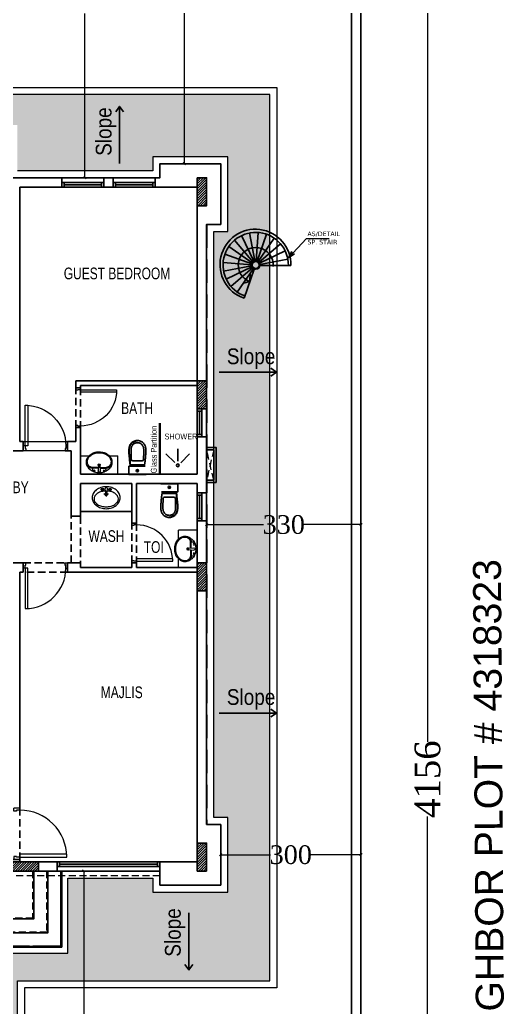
# Model space of a CAD drawing. Header units: centimetres. Extents: x 7997 to 116674, y 1017 to 13844.
# Drawn here: x 17084 to 18120, y 10489 to 12604 of the extents above; entities that cross this region are included whole.
import ezdxf
from ezdxf.enums import TextEntityAlignment as Align

# ---------------------------------------------------------------- set-up
doc = ezdxf.new("R2010")
doc.units = ezdxf.units.CM
doc.header["$LTSCALE"] = 200
doc.header["$PDMODE"] = 2
for name, pattern in [('$0$DASHED', [0.75, 0.5, -0.25]), ('A-106-Typical Floor Plan$0$HIDDEN', [0.375, 0.25, -0.125]), ('DASHED', [0.75, 0.5, -0.25]), ('DASHED2', [0.375, 0.25, -0.125]), ('HIDDEN2', [4.7625, 3.175, -1.5875])]:
    doc.linetypes.add(name, pattern=pattern)
for name, color, linetype in [('$0$WIN', 6, 'Continuous'), ('A-100-TEXT-TLT', 3, 'Continuous'), ('BATH-FUR', 8, 'Continuous'), ('COL', 1, 'Continuous'), ('DIM', 11, 'Continuous'), ('P-DIM', 8, 'Continuous'), ('P-LIMITS', 8, 'Continuous'), ('STAIRS', 7, 'Continuous'), ('STEPS', 7, 'Continuous'), ('WINDOR', 6, 'Continuous'), ('wipeout', 85, 'Continuous'), ('Z-RUBBER', 8, 'Continuous')]:
    doc.layers.add(name, color=color, linetype=linetype)
for name, color, linetype, lineweight in [('$1$HAT', 8, 'Continuous', 9), ('FIXTURE', 6, 'Continuous', 13), ('HAT', 8, 'Continuous', 9), ('Layer1', 67, 'Continuous', 9), ('P-TEXT', 8, 'Continuous', 18), ('P-WALL', 8, 'Continuous', 25), ('TEXT', 6, 'Continuous', 18), ('WALL', 3, 'Continuous', 25)]:
    doc.layers.add(name, color=color, linetype=linetype, lineweight=lineweight)
doc.styles.add('sheet notes', font='verdana.ttf')
doc.styles.get("Standard").update_dxf_attribs({"font": 'arial.ttf'})
doc.styles.add('style8', font='swisscl.ttf', dxfattribs={"width": 0.8})
doc.styles.add('T1', font='times.ttf')
doc.styles.add('T2', font='')
doc.styles.add('text', font='BOD_I.TTF', dxfattribs={"width": 0.7})
doc.styles.get('T2').set_extended_font_data('Elisia')
doc.dimstyles.new('NORMAL', dxfattribs={"dimtxt": 18, "dimasz": 5, "dimexe": 5, "dimexo": 5, "dimgap": 1, "dimtad": 0, "dimdec": 0, "dimdsep": 46, "dimtxsty": 'T2', "dimblk1": 'OBLIQUE', "dimblk2": 'OBLIQUE', "dimsah": 1, "dimcen": 0.09, "dimclrd": 4, "dimclre": 4, "dimclrt": 6, "dimadec": 0, "dimazin": 0, "dimtfac": 1, "dimtdec": 0, "dimtofl": 0, "dimtmove": 1, "dimatfit": 2, "dimldrblk": 'OPEN30', "dimfxl": 0, "dimtolj": 1, "dimtzin": 0, "dimlwd": 5, "dimlwe": 5, "dimarcsym": 0})
doc.dimstyles.new('NORMAL-1', dxfattribs={"dimtxt": 10, "dimasz": 5, "dimexe": 5, "dimexo": 5, "dimgap": 1, "dimtad": 0, "dimdec": 0, "dimdsep": 46, "dimtxsty": 'T2', "dimblk1": 'OBLIQUE', "dimblk2": 'OBLIQUE', "dimsah": 1, "dimcen": 0.09, "dimclrd": 4, "dimclre": 4, "dimclrt": 6, "dimadec": 0, "dimazin": 0, "dimtfac": 1, "dimtdec": 0, "dimtofl": 0, "dimtmove": 1, "dimatfit": 3, "dimldrblk": 'OPEN30', "dimfxl": 0, "dimtolj": 1, "dimtzin": 0, "dimlwd": 5, "dimlwe": 5, "dimarcsym": 0})
doc.dimstyles.get("Standard").update_dxf_attribs({"dimtxt": 0.18, "dimasz": 0.18, "dimexe": 0.18, "dimexo": 0.0625, "dimgap": 0.09, "dimtad": 0, "dimtih": 1, "dimtoh": 1, "dimdec": 4, "dimzin": 0, "dimdsep": 46, "dimtxsty": 'Standard', "dimcen": 0.09, "dimadec": 0, "dimazin": 0, "dimtfac": 1, "dimtdec": 4, "dimtofl": 0, "dimtmove": 0, "dimatfit": 3, "dimfxl": 0, "dimtolj": 1, "dimtzin": 0, "dimarcsym": 0})
pattern_1 = [(45, (-39757.2027, -54636.4848), (-2.65165043, 2.65165043), [])]

# ---------------------------------------------------------------- blocks, each defined once
blk = doc.blocks.new('_OBLIQUE')
at = {"color": 0, "linetype": 'ByBlock'}
blk.add_line((-0.5, -0.5), (0.5, 0.5), dxfattribs=at)
blk = doc.blocks.new('*D1671')
at = {"layer": 'Defpoints', "color": 0, "transparency": 16777216}
for p in [(3451, 4479.9), (3593.8, 4479.9), (3451, 323.9)]:
    blk.add_point(p, dxfattribs=at)
at = {"layer": 'P-DIM', "color": 4, "lineweight": 5, "transparency": 16777216}
for p, q in [((3456, 4479.9), (3598.8, 4479.9)), ((3593.8, 4479.9), (3593.8, 2481.9)), ((3593.8, 323.9), (3593.8, 2321.9)), ((3456, 323.9), (3598.8, 323.9))]:
    blk.add_line(p, q, dxfattribs=at)
at = {"layer": 'P-DIM', "color": 4, "lineweight": 5, "transparency": 16777216, "xscale": 5, "yscale": 5, "zscale": 5}
for p, rotation in [((3593.8, 4479.9), 90), ((3593.8, 323.9), 270)]:
    blk.add_blockref('_OBLIQUE', p, dxfattribs=dict(at, rotation=rotation))
at = {"layer": 'P-DIM', "color": 6, "transparency": 16777216, "insert": (3593.8, 2401.9), "char_height": 55, "attachment_point": 5, "rotation": 90, "style": 'T1'}
blk.add_mtext('\\A1;4156', dxfattribs=at)
blk = doc.blocks.new('_Open30')
at = {"color": 0, "linetype": 'ByBlock', "lineweight": -2}
for p, q in [((-1, 0.27), (0, 0)), ((0, 0), (-1, -0.27)), ((0, 0), (-1, 0))]:
    blk.add_line(p, q, dxfattribs=at)
blk = doc.blocks.new('*D1472')
at = {"layer": 'Defpoints', "color": 0, "transparency": 16777216}
for p in [(17513.6, 10815.4), (17813.6, 10815.4), (17813.6, 10815.3)]:
    blk.add_point(p, dxfattribs=at)
at = {"layer": 'DIM', "color": 4, "lineweight": 5, "transparency": 16777216}
for p, q in [((17513.6, 10815.3), (17620.5, 10815.3)), ((17513.6, 10810.4), (17513.6, 10810.3)), ((17813.6, 10815.3), (17706.6, 10815.3)), ((17813.6, 10810.4), (17813.6, 10810.3))]:
    blk.add_line(p, q, dxfattribs=at)
at = {"layer": 'DIM', "color": 4, "lineweight": 5, "transparency": 16777216, "xscale": 5, "yscale": 5, "zscale": 5, "rotation": 180}
blk.add_blockref('_OBLIQUE', (17513.6, 10815.3), dxfattribs=at)
at = {"layer": 'DIM', "color": 4, "lineweight": 5, "transparency": 16777216, "xscale": 5, "yscale": 5, "zscale": 5}
blk.add_blockref('_OBLIQUE', (17813.6, 10815.3), dxfattribs=at)
at = {"layer": 'DIM', "color": 6, "transparency": 16777216, "insert": (17663.6, 10815.3), "char_height": 40, "attachment_point": 5, "style": 'T1'}
blk.add_mtext('\\A1;300', dxfattribs=at)
blk = doc.blocks.new('*D1473')
at = {"layer": 'Defpoints', "color": 0, "transparency": 16777216}
for p in [(17483.6, 11522.9), (17813.6, 11522.9), (17813.6, 11522.5)]:
    blk.add_point(p, dxfattribs=at)
at = {"layer": 'DIM', "color": 4, "lineweight": 5, "transparency": 16777216}
for p, q in [((17483.6, 11522.5), (17605.5, 11522.5)), ((17483.6, 11517.9), (17483.6, 11517.5)), ((17813.6, 11522.5), (17691.6, 11522.5)), ((17813.6, 11517.9), (17813.6, 11517.5))]:
    blk.add_line(p, q, dxfattribs=at)
at = {"layer": 'DIM', "color": 4, "lineweight": 5, "transparency": 16777216, "xscale": 5, "yscale": 5, "zscale": 5, "rotation": 180}
blk.add_blockref('_OBLIQUE', (17483.6, 11522.5), dxfattribs=at)
at = {"layer": 'DIM', "color": 4, "lineweight": 5, "transparency": 16777216, "xscale": 5, "yscale": 5, "zscale": 5}
blk.add_blockref('_OBLIQUE', (17813.6, 11522.5), dxfattribs=at)
at = {"layer": 'DIM', "color": 6, "transparency": 16777216, "insert": (17648.6, 11522.5), "char_height": 40, "attachment_point": 5, "style": 'T1'}
blk.add_mtext('\\A1;330', dxfattribs=at)
blk = doc.blocks.new('*D1464')
at = {"layer": 'Defpoints', "color": 0, "transparency": 16777216}
for p in [(17435.8, 13055.4), (17448.6, 13055.4), (17448.6, 12295.4)]:
    blk.add_point(p, dxfattribs=at)
at = {"layer": 'DIM', "color": 4, "lineweight": 5, "transparency": 16777216}
for p, q in [((17443.6, 13055.4), (17430.8, 13055.4)), ((17435.8, 13055.4), (17435.8, 12718.5)), ((17435.8, 12295.4), (17435.8, 12632.2)), ((17443.6, 12295.4), (17430.8, 12295.4))]:
    blk.add_line(p, q, dxfattribs=at)
at = {"layer": 'DIM', "color": 4, "lineweight": 5, "transparency": 16777216, "xscale": 5, "yscale": 5, "zscale": 5}
for p, rotation in [((17435.8, 13055.4), 90), ((17435.8, 12295.4), 270)]:
    blk.add_blockref('_OBLIQUE', p, dxfattribs=dict(at, rotation=rotation))
at = {"layer": 'DIM', "color": 6, "transparency": 16777216, "insert": (17435.8, 12675.4), "char_height": 40, "attachment_point": 5, "rotation": 90, "style": 'T1'}
blk.add_mtext('\\A1;760', dxfattribs=at)
blk = doc.blocks.new('*D1466')
at = {"layer": 'Defpoints', "color": 0, "transparency": 16777216}
for p in [(17223.1, 13055.4), (17223.6, 13055.4), (17223.6, 12265.4)]:
    blk.add_point(p, dxfattribs=at)
at = {"layer": 'DIM', "color": 4, "lineweight": 5, "transparency": 16777216}
for p, q in [((17218.6, 13055.4), (17218.1, 13055.4)), ((17223.1, 13055.4), (17223.1, 12703.5)), ((17223.1, 12265.4), (17223.1, 12617.2)), ((17218.6, 12265.4), (17218.1, 12265.4))]:
    blk.add_line(p, q, dxfattribs=at)
at = {"layer": 'DIM', "color": 4, "lineweight": 5, "transparency": 16777216, "xscale": 5, "yscale": 5, "zscale": 5}
for p, rotation in [((17223.1, 13055.4), 90), ((17223.1, 12265.4), 270)]:
    blk.add_blockref('_OBLIQUE', p, dxfattribs=dict(at, rotation=rotation))
at = {"layer": 'DIM', "color": 6, "transparency": 16777216, "insert": (17223.1, 12660.4), "char_height": 40, "attachment_point": 5, "rotation": 90, "style": 'T1'}
blk.add_mtext('\\A1;790', dxfattribs=at)
blk = doc.blocks.new('*D1470')
at = {"layer": 'Defpoints', "color": 0, "transparency": 16777216}
for p in [(17223.6, 10780.4), (17220.5, 8899.4), (17223.6, 8899.4)]:
    blk.add_point(p, dxfattribs=at)
at = {"layer": 'DIM', "color": 4, "lineweight": 5, "transparency": 16777216}
for p, q in [((17218.6, 10780.4), (17215.5, 10780.4)), ((17220.5, 10780.4), (17220.5, 9892.9)), ((17220.5, 8899.4), (17220.5, 9786.9)), ((17218.6, 8899.4), (17215.5, 8899.4))]:
    blk.add_line(p, q, dxfattribs=at)
at = {"layer": 'DIM', "color": 4, "lineweight": 5, "transparency": 16777216, "xscale": 5, "yscale": 5, "zscale": 5}
for p, rotation in [((17220.5, 10780.4), 90), ((17220.5, 8899.4), 270)]:
    blk.add_blockref('_OBLIQUE', p, dxfattribs=dict(at, rotation=rotation))
at = {"layer": 'DIM', "color": 6, "transparency": 16777216, "insert": (17220.5, 9839.9), "char_height": 40, "attachment_point": 5, "rotation": 90, "style": 'T1'}
blk.add_mtext('\\A1;1881', dxfattribs=at)
blk = doc.blocks.new('A$C0DD823B6')
at = {"layer": 'FIXTURE'}
for p, q in [((21.6, 41.6), (20.7, 42.7)), ((21.6, 41.6), (20.7, 42.7)), ((21.8, 41.7), (21.3, 43)), ((21.8, 41.7), (21.3, 43)), ((22, 41.7), (22, 43.2)), ((22, 41.7), (22, 43.2)), ((22.2, 41.7), (22.7, 43)), ((22.2, 41.7), (22.7, 43)), ((22.4, 41.6), (23.3, 42.7)), ((22.4, 41.6), (23.3, 42.7)), ((37.6, 41.6), (36.7, 42.7)), ((37.6, 41.6), (36.7, 42.7)), ((37.8, 41.7), (37.3, 43)), ((37.8, 41.7), (37.3, 43)), ((38, 41.7), (38, 43.2)), ((38, 41.7), (38, 43.2)), ((38.2, 41.7), (38.7, 43)), ((38.2, 41.7), (38.7, 43)), ((38.4, 41.6), (39.3, 42.7)), ((38.4, 41.6), (39.3, 42.7)), ((21.3, 41), (19.8, 41)), ((21.3, 41.2), (20, 41.7)), ((21.3, 41.2), (20, 41.7)), ((21.3, 40.8), (20, 40.3)), ((21.3, 40.8), (20, 40.3)), ((21.4, 41.4), (20.3, 42.3)), ((21.4, 41.4), (20.3, 42.3)), ((21.4, 40.6), (20.3, 39.7)), ((21.4, 40.6), (20.3, 39.7)), ((21.6, 40.4), (20.7, 39.3)), ((21.6, 40.4), (20.7, 39.3)), ((21.8, 40.3), (21.3, 39)), ((21.8, 40.3), (21.3, 39)), ((22, 40.3), (22, 38.8)), ((22, 40.3), (22, 38.8)), ((22.2, 40.3), (22.7, 39)), ((22.2, 40.3), (22.7, 39)), ((22.4, 40.4), (23.3, 39.3)), ((22.4, 40.4), (23.3, 39.3)), ((22.6, 41.4), (23.7, 42.3)), ((22.6, 41.4), (23.7, 42.3)), ((22.6, 40.6), (23.7, 39.7)), ((22.6, 40.6), (23.7, 39.7)), ((22.7, 41.2), (24, 41.7)), ((22.7, 41.2), (24, 41.7)), ((22.7, 41), (24.2, 41)), ((22.7, 40.8), (24, 40.3)), ((22.7, 40.8), (24, 40.3)), ((35, 31), (25, 31)), ((27.4, 41.9), (29, 34)), ((30, 33.2), (30, 26)), ((31, 34), (32.6, 41.9)), ((37.3, 41), (35.8, 41)), ((37.3, 41.2), (36, 41.7)), ((37.3, 41.2), (36, 41.7)), ((37.3, 40.8), (36, 40.3)), ((37.3, 40.8), (36, 40.3)), ((37.4, 41.4), (36.3, 42.3)), ((37.4, 41.4), (36.3, 42.3)), ((37.4, 40.6), (36.3, 39.7)), ((37.4, 40.6), (36.3, 39.7)), ((37.6, 40.4), (36.7, 39.3)), ((37.6, 40.4), (36.7, 39.3)), ((37.8, 40.3), (37.3, 39)), ((37.8, 40.3), (37.3, 39)), ((38, 40.3), (38, 38.8)), ((38, 40.3), (38, 38.8)), ((38.2, 40.3), (38.7, 39)), ((38.2, 40.3), (38.7, 39)), ((38.4, 40.4), (39.3, 39.3)), ((38.4, 40.4), (39.3, 39.3)), ((38.6, 41.4), (39.7, 42.3)), ((38.6, 41.4), (39.7, 42.3)), ((38.6, 40.6), (39.7, 39.7)), ((38.6, 40.6), (39.7, 39.7)), ((38.7, 41.2), (40, 41.7)), ((38.7, 41.2), (40, 41.7)), ((38.7, 41), (40.2, 41)), ((38.7, 40.8), (40, 40.3)), ((38.7, 40.8), (40, 40.3))]:
    blk.add_line(p, q, dxfattribs=at)
for centre, radius in [((22, 41), 2.66), ((22, 41), 2.16), ((38, 41), 2.66), ((38, 41), 2.16), ((22, 41), 0.721), ((30, 31), 2), ((38, 41), 0.721)]:
    blk.add_circle(centre, radius, dxfattribs=at)
for centre, radius, start, end in [((27.7, 16), 30.6, 107.9766, 128.0728), ((30, 8.8), 38.2, 90, 107.9766), ((30, 42.5), 2.66, 346.4694, 193.4861), ((30, 8.8), 38.2, 72.0234, 90), ((32.3, 16), 30.6, 51.9272, 72.0234), ((18.6, 23.5), 18.6, 152.1309, 180), ((18.6, 23.5), 18.6, 180, 207.8691), ((24.1, 20.6), 24.8, 128.0728, 152.1309), ((15.4, 21), 11.4, 147.6456, 180), ((22.4, 16.6), 19.7, 123.1785, 147.6456), ((27, 9.5), 28.1, 105.154, 123.1785), ((30, -1.6), 39.6, 92.596, 105.154), ((30, 31), 3, 108.5711, 71.4289), ((30, 34.2), 1.02, 191.3515, 348.6485), ((30, -1.6), 39.6, 74.846, 87.404), ((33, 9.5), 28.1, 56.8215, 74.846), ((37.6, 16.6), 19.7, 32.3544, 56.8215), ((35.9, 20.6), 24.8, 27.8691, 51.9272), ((44.6, 21), 11.4, 0, 32.3544), ((41.4, 23.5), 18.6, 360, 27.8691), ((41.4, 23.5), 18.6, 332.1309, 0), ((24.1, 26.4), 24.8, 207.8691, 231.9272), ((15.4, 21), 11.4, 180, 212.3544), ((22.4, 25.4), 19.7, 212.3544, 236.8215), ((27.7, 31), 30.6, 231.9272, 252.0234), ((27, 32.5), 28.1, 236.8215, 254.846), ((30, 38.2), 38.2, 252.0234, 270), ((30, 43.6), 39.6, 254.846, 270), ((30, 43.6), 39.6, 270, 285.154), ((30, 38.2), 38.2, 270, 287.9766), ((33, 32.5), 28.1, 285.154, 303.1785), ((32.3, 31), 30.6, 287.9766, 308.0728), ((37.6, 25.4), 19.7, 303.1785, 327.6456), ((35.9, 26.4), 24.8, 308.0728, 332.1309), ((44.6, 21), 11.4, 327.6456, 360)]:
    blk.add_arc(centre, radius, start, end, dxfattribs=at)
blk = doc.blocks.new('DWB2')
at = {"layer": 'FIXTURE'}
blk.add_blockref('A$C0DD823B6', (15, -51.7), dxfattribs=at)
blk = doc.blocks.new('A$C397E50C8')
at = {"layer": 'Layer1', "color": 8}
for p, q in [((0.385, 0.322), (0.375, 0.441)), ((0.415, 0.322), (0.424, 0.441)), ((0.8, 0.514), (0.8, 0.114)), ((0.38, 0.385), (0.248, 0.385)), ((0.38, 0.365), (0.248, 0.365)), ((0.42, 0.385), (0.552, 0.385)), ((0.42, 0.365), (0.552, 0.365)), ((0, 0.114), (0.187, 0.114)), ((0.616, 0.114), (0.8, 0.114))]:
    blk.add_line(p, q, dxfattribs=at)
for centre in [(0.298, 0.441), (0.502, 0.441)]:
    blk.add_circle(centre, 0.017, dxfattribs=at)
for centre, radius, start, end in [((0.386, 0.206), 0.275, 109.7015, 130.8429), ((0.2, 0.414), 0.0561, 328.5927, 32.0804), ((0.4, 0.167), 0.316, 90, 109.7015), ((0.4, 0.441), 0.0245, 0, 180), ((0.4, 0.167), 0.316, 70.2985, 90), ((0.414, 0.206), 0.275, 49.1571, 70.2985), ((0.6, 0.414), 0.0561, 147.9196, 211.4073), ((0.332, 0.247), 0.206, 154.3988, 180), ((0.282, 0.247), 0.156, 159.911, 180), ((0.298, 0.247), 0.172, 180, 207.7048), ((0.265, 0.253), 0.138, 138.557, 159.911), ((0.365, 0.231), 0.242, 130.8429, 154.3988), ((0.282, 0.247), 0.136, 159.911, 180), ((0.298, 0.247), 0.152, 180, 207.7048), ((0.265, 0.253), 0.118, 138.557, 159.911), ((0.255, 0.262), 0.124, 115.1324, 138.557), ((0.255, 0.262), 0.104, 115.1324, 138.557), ((0.248, 0.277), 0.108, 90, 115.1324), ((0.248, 0.277), 0.0879, 90, 115.1324), ((0.4, 0.314), 0.0245, 130.1483, 49.8517), ((0.4, 0.314), 0.017, 151.52, 28.48), ((0.4, 0.323), 0.015, 184.5957, 355.4043), ((0.552, 0.277), 0.108, 64.8676, 90), ((0.552, 0.277), 0.0879, 64.8676, 90), ((0.545, 0.262), 0.104, 41.443, 64.8676), ((0.435, 0.231), 0.242, 25.6012, 49.1571), ((0.545, 0.262), 0.124, 41.443, 64.8676), ((0.535, 0.253), 0.118, 20.089, 41.443), ((0.502, 0.247), 0.152, 332.2952, 0), ((0.535, 0.253), 0.138, 20.089, 41.443), ((0.518, 0.247), 0.136, 0, 20.089), ((0.468, 0.247), 0.206, 0, 25.6012), ((0.502, 0.247), 0.172, 332.2952, 0), ((0.518, 0.247), 0.156, 0, 20.089), ((0.39, 0.318), 0.287, 211.6966, 225.1435), ((0.347, 0.272), 0.208, 207.7048, 231.7336), ((0.39, 0.318), 0.287, 225.1435, 230.6034), ((0.355, 0.257), 0.218, 227.5536, 253.317), ((0.379, 0.313), 0.259, 231.7336, 251.9061), ((0.39, 0.318), 0.287, 249.6954, 271.4336), ((0.4, 0.377), 0.326, 251.9061, 270), ((0.4, 0.377), 0.346, 269.5314, 270), ((0.4, 0.377), 0.326, 270, 288.0939), ((0.4, 0.377), 0.346, 270, 288.0939), ((0.421, 0.313), 0.259, 288.0939, 308.2664), ((0.421, 0.313), 0.279, 288.0939, 308.2664), ((0.453, 0.272), 0.208, 308.2664, 332.2952), ((0.453, 0.272), 0.228, 308.2664, 315.8627), ((0.453, 0.272), 0.228, 315.8627, 332.2952)]:
    blk.add_arc(centre, radius, start, end, dxfattribs=at)
blk = doc.blocks.new('A$C414D25BB')
at = {"layer": 'Z-RUBBER', "ltscale": 0.05}
h = blk.add_hatch(dxfattribs=at)
h.set_pattern_fill('ANSI31', color=256, style=0)
h.set_pattern_definition([(45, (-21734.0303, -7392.24753), (-0.08838834765, 0.08838834765), [])])
h.paths.add_polyline_path([(0.114, 0.062, -5.138733), (0.115, 0.062), (0.115, 0.06), (0.116, 0.06), (0.115, 0.058), (0.116, 0.058), (0.115, 0.056), (0.113, 0.058), (0.114, 0.058), (0.113, 0.06), (0.114, 0.06)])
at = {"layer": 'FIXTURE'}
for p, q in [((0.857, 0.916), (0.857, 0.116)), ((0.907, 0.916), (0.857, 0.916)), ((0.907, 0.116), (0.907, 0.916)), ((0.107, 0.116), (0.072, 0.116)), ((0.072, 0.116), (0.072, 0.016)), ((0.122, 0.016), (0.072, 0.016)), ((0.107, 0.116), (0.107, 0.062)), ((0.119, 0.062), (0.107, 0.062)), ((0.112, 0.062), (0.122, 0.062)), ((0.122, 0.062), (0.122, 0.016)), ((0.857, 0.116), (0.907, 0.116)), ((0.907, 0.062), (0.897, 0.062)), ((0.897, 0.062), (0.897, 0.016)), ((0.897, 0.016), (0.947, 0.016)), ((0.907, 0.116), (0.947, 0.116)), ((0.907, 0.116), (0.907, 0.062)), ((0.947, 0.116), (0.947, 0.016))]:
    blk.add_line(p, q, dxfattribs=at)
blk.add_lwpolyline([(0.905, 0.062), (0.904, 0.062)], dxfattribs=at)
blk.add_arc((0.907, 0.116), 0.8, 90, 180, dxfattribs=at)
blk = doc.blocks.new('CLOSET')
blk.add_wipeout([(-2144343.954, -2148345.497), (-2144343.793, -2148345.497), (-2144343.787, -2148345.499), (-2144343.779, -2148345.505), (-2144343.778, -2148345.508), (-2144343.775, -2148345.515), (-2144343.774, -2148345.519), (-2144343.774, -2148345.848), (-2144343.776, -2148345.856), (-2144343.779, -2148345.861), (-2144343.781, -2148345.864), (-2144343.783, -2148345.866), (-2144343.789, -2148345.869), (-2144343.792, -2148345.87), (-2144343.796, -2148345.87), (-2144343.954, -2148345.87), (-2144343.954, -2148345.506)]).dxf.layer = 'wipeout'
at = {"layer": 'BATH-FUR', "color": 8, "linetype": 'Continuous'}
for p, q in [((-2144343.954, -2148345.87), (-2144343.954, -2148345.497)), ((-2144343.948, -2148345.864), (-2144343.948, -2148345.504)), ((-2144343.874, -2148345.653), (-2144343.874, -2148345.715))]:
    blk.add_line(p, q, dxfattribs=at)
blk.add_wipeout([(-2144343.753, -2148345.529), (-2144343.691, -2148345.522), (-2144343.66, -2148345.518), (-2144343.643, -2148345.516), (-2144343.619, -2148345.514), (-2144343.602, -2148345.512), (-2144343.58, -2148345.51), (-2144343.566, -2148345.509), (-2144343.544, -2148345.507), (-2144343.527, -2148345.505), (-2144343.504, -2148345.504), (-2144343.482, -2148345.502), (-2144343.462, -2148345.502), (-2144343.443, -2148345.502), (-2144343.43, -2148345.502), (-2144343.424, -2148345.502), (-2144343.406, -2148345.504), (-2144343.401, -2148345.504), (-2144343.384, -2148345.507), (-2144343.368, -2148345.51), (-2144343.358, -2148345.513), (-2144343.346, -2148345.517), (-2144343.34, -2148345.519), (-2144343.331, -2148345.523), (-2144343.321, -2148345.528), (-2144343.309, -2148345.535), (-2144343.304, -2148345.539), (-2144343.297, -2148345.544), (-2144343.292, -2148345.549), (-2144343.284, -2148345.555), (-2144343.276, -2148345.563), (-2144343.264, -2148345.577), (-2144343.252, -2148345.595), (-2144343.248, -2148345.603), (-2144343.242, -2148345.616), (-2144343.239, -2148345.625), (-2144343.236, -2148345.635), (-2144343.234, -2148345.644), (-2144343.233, -2148345.649), (-2144343.231, -2148345.669), (-2144343.23, -2148345.687), (-2144343.231, -2148345.7), (-2144343.232, -2148345.711), (-2144343.234, -2148345.722), (-2144343.235, -2148345.729), (-2144343.239, -2148345.741), (-2144343.242, -2148345.751), (-2144343.244, -2148345.756), (-2144343.25, -2148345.767), (-2144343.252, -2148345.772), (-2144343.259, -2148345.784), (-2144343.268, -2148345.795), (-2144343.278, -2148345.806), (-2144343.292, -2148345.819), (-2144343.299, -2148345.825), (-2144343.31, -2148345.833), (-2144343.317, -2148345.837), (-2144343.327, -2148345.843), (-2144343.337, -2148345.847), (-2144343.353, -2148345.853), (-2144343.363, -2148345.856), (-2144343.379, -2148345.86), (-2144343.401, -2148345.863), (-2144343.437, -2148345.866), (-2144343.464, -2148345.866), (-2144343.494, -2148345.865), (-2144343.519, -2148345.863), (-2144343.544, -2148345.861), (-2144343.577, -2148345.858), (-2144343.611, -2148345.855), (-2144343.627, -2148345.853), (-2144343.656, -2148345.85), (-2144343.673, -2148345.848), (-2144343.694, -2148345.846), (-2144343.722, -2148345.842), (-2144343.753, -2148345.839), (-2144343.753, -2148345.548)]).dxf.layer = 'wipeout'
at = {"color": 8, "ltscale": 0.001, "const_width": 0.000508}
for points in [[(-2144343.954, -2148345.497), (-2144343.796, -2148345.497), (-2144343.791, -2148345.498), (-2144343.784, -2148345.501), (-2144343.779, -2148345.505), (-2144343.776, -2148345.511), (-2144343.774, -2148345.519), (-2144343.774, -2148345.848), (-2144343.776, -2148345.856), (-2144343.779, -2148345.861), (-2144343.781, -2148345.864), (-2144343.785, -2148345.867), (-2144343.792, -2148345.87), (-2144343.796, -2148345.87), (-2144343.954, -2148345.87), (-2144343.954, -2148345.497)], [(-2144343.753, -2148345.529), (-2144343.753, -2148345.839), (-2144343.651, -2148345.85), (-2144343.586, -2148345.857), (-2144343.527, -2148345.862), (-2144343.487, -2148345.865), (-2144343.446, -2148345.866), (-2144343.421, -2148345.865), (-2144343.401, -2148345.863), (-2144343.379, -2148345.86), (-2144343.363, -2148345.856), (-2144343.347, -2148345.851), (-2144343.332, -2148345.845), (-2144343.317, -2148345.837), (-2144343.304, -2148345.829), (-2144343.294, -2148345.821), (-2144343.283, -2148345.811), (-2144343.273, -2148345.801), (-2144343.264, -2148345.79), (-2144343.255, -2148345.778), (-2144343.244, -2148345.756), (-2144343.24, -2148345.746), (-2144343.235, -2148345.729), (-2144343.231, -2148345.708), (-2144343.23, -2148345.693), (-2144343.23, -2148345.681), (-2144343.231, -2148345.665), (-2144343.233, -2148345.649), (-2144343.235, -2148345.639), (-2144343.241, -2148345.62), (-2144343.251, -2148345.598), (-2144343.264, -2148345.577), (-2144343.276, -2148345.563), (-2144343.289, -2148345.551), (-2144343.304, -2148345.539), (-2144343.315, -2148345.532), (-2144343.327, -2148345.525), (-2144343.342, -2148345.518), (-2144343.353, -2148345.515), (-2144343.371, -2148345.51), (-2144343.388, -2148345.506), (-2144343.404, -2148345.504), (-2144343.43, -2148345.502), (-2144343.452, -2148345.502), (-2144343.471, -2148345.502), (-2144343.492, -2148345.503), (-2144343.504, -2148345.504), (-2144343.522, -2148345.505), (-2144343.566, -2148345.509), (-2144343.594, -2148345.511), (-2144343.622, -2148345.514), (-2144343.651, -2148345.517), (-2144343.691, -2148345.522), (-2144343.753, -2148345.529)]]:
    blk.add_lwpolyline(points, dxfattribs=at)
at = {"layer": 'BATH-FUR', "color": 8, "linetype": 'Continuous'}
for p, q in [((-2144343.781, -2148345.519), (-2144343.781, -2148345.848)), ((-2144343.774, -2148345.519), (-2144343.774, -2148345.848)), ((-2144343.746, -2148345.535), (-2144343.746, -2148345.833)), ((-2144343.664, -2148345.584), (-2144343.664, -2148345.782)), ((-2144343.632, -2148345.551), (-2144343.463, -2148345.546)), ((-2144343.796, -2148345.87), (-2144343.954, -2148345.87)), ((-2144343.796, -2148345.864), (-2144343.948, -2148345.864)), ((-2144343.905, -2148345.684), (-2144343.843, -2148345.684)), ((-2144343.632, -2148345.815), (-2144343.463, -2148345.82))]:
    blk.add_line(p, q, dxfattribs=at)
for points in [[(-2144343.23, -2148345.684), (-2144343.231, -2148345.66), (-2144343.235, -2148345.639), (-2144343.241, -2148345.62), (-2144343.248, -2148345.603), (-2144343.256, -2148345.588), (-2144343.266, -2148345.575), (-2144343.276, -2148345.563), (-2144343.286, -2148345.553), (-2144343.297, -2148345.544), (-2144343.307, -2148345.537), (-2144343.317, -2148345.53), (-2144343.327, -2148345.525), (-2144343.337, -2148345.52), (-2144343.347, -2148345.516), (-2144343.358, -2148345.513), (-2144343.368, -2148345.51), (-2144343.379, -2148345.508), (-2144343.39, -2148345.506), (-2144343.401, -2148345.504), (-2144343.412, -2148345.503), (-2144343.424, -2148345.502), (-2144343.437, -2148345.502), (-2144343.45, -2148345.502), (-2144343.464, -2148345.502), (-2144343.479, -2148345.502), (-2144343.494, -2148345.503), (-2144343.51, -2148345.504), (-2144343.527, -2148345.505), (-2144343.544, -2148345.507), (-2144343.561, -2148345.508), (-2144343.577, -2148345.51), (-2144343.594, -2148345.511), (-2144343.611, -2148345.513), (-2144343.627, -2148345.515), (-2144343.643, -2148345.516), (-2144343.66, -2148345.518), (-2144343.676, -2148345.52), (-2144343.694, -2148345.522), (-2144343.711, -2148345.524), (-2144343.753, -2148345.529), (-2144343.753, -2148345.839), (-2144343.711, -2148345.844), (-2144343.694, -2148345.846), (-2144343.676, -2148345.848), (-2144343.66, -2148345.849), (-2144343.643, -2148345.851), (-2144343.627, -2148345.853), (-2144343.611, -2148345.855), (-2144343.594, -2148345.856), (-2144343.577, -2148345.858), (-2144343.561, -2148345.859), (-2144343.544, -2148345.861), (-2144343.527, -2148345.862), (-2144343.51, -2148345.864), (-2144343.494, -2148345.865), (-2144343.479, -2148345.865), (-2144343.464, -2148345.866), (-2144343.45, -2148345.866), (-2144343.437, -2148345.866), (-2144343.424, -2148345.865), (-2144343.412, -2148345.865), (-2144343.401, -2148345.863), (-2144343.39, -2148345.862), (-2144343.379, -2148345.86), (-2144343.368, -2148345.857), (-2144343.358, -2148345.855), (-2144343.347, -2148345.851), (-2144343.337, -2148345.847), (-2144343.327, -2148345.843), (-2144343.317, -2148345.837), (-2144343.307, -2148345.831), (-2144343.297, -2148345.823), (-2144343.286, -2148345.815), (-2144343.276, -2148345.804), (-2144343.266, -2148345.793), (-2144343.256, -2148345.78), (-2144343.248, -2148345.765), (-2144343.241, -2148345.748), (-2144343.235, -2148345.729), (-2144343.231, -2148345.708), (-2144343.23, -2148345.684)], [(-2144343.237, -2148345.683), (-2144343.238, -2148345.707), (-2144343.241, -2148345.727), (-2144343.247, -2148345.746), (-2144343.254, -2148345.762), (-2144343.262, -2148345.776), (-2144343.271, -2148345.789), (-2144343.281, -2148345.8), (-2144343.291, -2148345.81), (-2144343.301, -2148345.818), (-2144343.311, -2148345.825), (-2144343.32, -2148345.832), (-2144343.33, -2148345.837), (-2144343.34, -2148345.841), (-2144343.35, -2148345.845), (-2144343.36, -2148345.848), (-2144343.37, -2148345.851), (-2144343.38, -2148345.853), (-2144343.391, -2148345.855), (-2144343.401, -2148345.857), (-2144343.413, -2148345.858), (-2144343.424, -2148345.859), (-2144343.437, -2148345.859), (-2144343.45, -2148345.86), (-2144343.464, -2148345.859), (-2144343.478, -2148345.859), (-2144343.494, -2148345.858), (-2144343.51, -2148345.857), (-2144343.526, -2148345.856), (-2144343.543, -2148345.854), (-2144343.56, -2148345.853), (-2144343.577, -2148345.851), (-2144343.594, -2148345.85), (-2144343.61, -2148345.848), (-2144343.626, -2148345.846), (-2144343.643, -2148345.845), (-2144343.659, -2148345.843), (-2144343.676, -2148345.841), (-2144343.693, -2148345.839), (-2144343.711, -2148345.837), (-2144343.746, -2148345.833), (-2144343.746, -2148345.535)], [(-2144343.275, -2148345.682), (-2144343.276, -2148345.664), (-2144343.279, -2148345.648), (-2144343.283, -2148345.634), (-2144343.289, -2148345.622), (-2144343.295, -2148345.611), (-2144343.302, -2148345.602), (-2144343.309, -2148345.593), (-2144343.317, -2148345.586), (-2144343.325, -2148345.579), (-2144343.333, -2148345.573), (-2144343.34, -2148345.568), (-2144343.348, -2148345.565), (-2144343.355, -2148345.561), (-2144343.363, -2148345.558), (-2144343.371, -2148345.556), (-2144343.379, -2148345.554), (-2144343.388, -2148345.552), (-2144343.397, -2148345.55), (-2144343.407, -2148345.549), (-2144343.417, -2148345.548), (-2144343.427, -2148345.547), (-2144343.438, -2148345.546), (-2144343.463, -2148345.546)], [(-2144343.275, -2148345.685), (-2144343.276, -2148345.703), (-2144343.279, -2148345.719), (-2144343.283, -2148345.733), (-2144343.289, -2148345.745), (-2144343.295, -2148345.756), (-2144343.302, -2148345.765), (-2144343.309, -2148345.773), (-2144343.317, -2148345.781), (-2144343.325, -2148345.788), (-2144343.333, -2148345.794), (-2144343.34, -2148345.798), (-2144343.348, -2148345.802), (-2144343.355, -2148345.805), (-2144343.363, -2148345.808), (-2144343.371, -2148345.811), (-2144343.379, -2148345.813), (-2144343.388, -2148345.815), (-2144343.397, -2148345.817), (-2144343.407, -2148345.818), (-2144343.417, -2148345.819), (-2144343.427, -2148345.82), (-2144343.438, -2148345.82), (-2144343.463, -2148345.82)]]:
    blk.add_lwpolyline(points, dxfattribs=at)
blk.add_circle((-2144343.874, -2148345.684), 0.0231, dxfattribs=at)
for centre, radius, start, end in [((-2144343.631, -2148345.584), 0.0329, 91.6968, 180), ((-2144343.796, -2148345.848), 0.0219, 270, 0), ((-2144343.796, -2148345.848), 0.0153, 270, 0), ((-2144343.631, -2148345.782), 0.0329, 180, 268.3032)]:
    blk.add_arc(centre, radius, start, end, dxfattribs=at)
blk = doc.blocks.new('05-GF COLUMNS-Essa', base_point=(34188.1, 8657))
at = {"layer": 'COL', "ltscale": 0.05}
h = blk.add_hatch(dxfattribs=at)
h.set_pattern_fill('ANSI31', color=8, scale=30)
h.set_pattern_definition(pattern_1)
h.paths.add_polyline_path([(35208.1, 10172), (35228.1, 10172), (35228.1, 10112), (35208.1, 10112)])
h = blk.add_hatch(dxfattribs=at)
h.set_pattern_fill('ANSI31', color=8, scale=30)
h.set_pattern_definition(pattern_1)
h.paths.add_polyline_path([(35208.1, 9677), (35228.1, 9677), (35228.1, 9737), (35208.1, 9737)])
h = blk.add_hatch(dxfattribs=at)
h.set_pattern_fill('ANSI31', color=8, scale=30)
h.set_pattern_definition(pattern_1)
h.paths.add_polyline_path([(35208.1, 9347), (35228.1, 9347), (35228.1, 9287), (35208.1, 9287)])
h = blk.add_hatch(dxfattribs=at)
h.set_pattern_fill('ANSI31', color=8, scale=30)
h.set_pattern_definition(pattern_1)
h.paths.add_polyline_path([(35228.1, 8687), (35208.1, 8687), (35208.1, 8747), (35228.1, 8747)])
h = blk.add_hatch(dxfattribs=at)
h.set_pattern_fill('ANSI31', color=8, scale=30)
h.set_pattern_definition(pattern_1)
h.paths.add_polyline_path([(34808.1, 8707), (34808.1, 8687), (34868.1, 8687), (34868.1, 8707)])
at = {"layer": 'COL'}
for points in [[(35208.1, 10172), (35228.1, 10172), (35228.1, 10112), (35208.1, 10112)], [(35208.1, 9677), (35228.1, 9677), (35228.1, 9737), (35208.1, 9737)], [(35208.1, 9347), (35228.1, 9347), (35228.1, 9287), (35208.1, 9287)], [(35228.1, 8687), (35208.1, 8687), (35208.1, 8747), (35228.1, 8747)], [(34808.1, 8707), (34808.1, 8687), (34868.1, 8687), (34868.1, 8707)]]:
    blk.add_lwpolyline(points, close=True, dxfattribs=at)
blk = doc.blocks.new('01-PLOT LAYOUT-selattin')
at = {"layer": 'Defpoints', "color": 0, "linetype": 'DASHED2'}
blk.add_lwpolyline([(2701, 3689.9), (3021, 3689.9), (3021, 3719.9), (3151, 3719.9), (3151, 3589.9), (3121, 3589.9), (3121, 2304.9), (3151, 2304.9), (3151, 2174.9), (3021, 2174.9), (3021, 2204.9), (2809, 2204.9), (2809, 2044.4), (2393, 2044.4)], dxfattribs=at)
at = {"layer": 'P-LIMITS', "color": 8, "linetype": 'DASHED2'}
blk.add_lwpolyline([(768, 323.9), (3451, 323.9), (3451, 4479.9), (768, 4479.9)], close=True, dxfattribs=at)
at = {"layer": 'P-WALL'}
for points in [[(3451, 328.9), (3451, 4479.9), (768, 4479.9), (768, 328.9), (2241, 328.9)], [(3431, 348.9), (3431, 4459.9), (788, 4459.9), (788, 348.9), (2241, 348.9)]]:
    blk.add_lwpolyline(points, dxfattribs=at)
at = {"layer": 'P-TEXT', "color": 8}
blk.add_text('NEIGHBOR PLOT # 4318323', height=60, rotation=90.3703, dxfattribs=at).set_placement((3724.3, 2318.8), align=Align.MIDDLE)
at = {"layer": 'P-DIM'}
dim = blk.add_linear_dim(base=(3593.8, 4479.9), p1=(3451, 323.9), p2=(3451, 4479.9), angle=90, dimstyle='NORMAL-1', override={"dimtxt": 55, "dimtxsty": 'T1'}, dxfattribs=at)
dim.commit()
dim.dimension.update_dxf_attribs({"geometry": '*D1671', "text_midpoint": (3593.8, 2401.9)})
blk = doc.blocks.new('02-GROUND FLOOR PLAN-selattin', base_point=(28755.4, 25545.3))
at = {"layer": '$0$WIN'}
for points in [[(28725.4, 24882.8), (28745.4, 24882.8), (28745.4, 24957.8), (28725.4, 24957.8)], [(28725.4, 24887.8), (28740.4, 24887.8), (28740.4, 24952.8), (28725.4, 24952.8)]]:
    blk.add_lwpolyline(points, dxfattribs=at)
at = {"layer": '$1$HAT', "linetype": '$0$DASHED', "ltscale": 0.15}
for p, q in [((28740.4, 24952.8), (28725.4, 24887.8)), ((28740.4, 24887.8), (28725.4, 24952.8))]:
    blk.add_line(p, q, dxfattribs=at)
at = {"layer": 'BATH-FUR'}
for p, q in [((28657, 24925.3), (28638.2, 24944.2)), ((28663.5, 24928.1), (28663.5, 24954.8)), ((28670.1, 24925.1), (28689, 24943.9)), ((28455.4, 24820.3), (28565.4, 24820.3))]:
    blk.add_line(p, q, dxfattribs=at)
blk.add_circle((28663.5, 24919.4), 2.88, dxfattribs=at)
at = {"layer": 'DIM', "color": 8, "const_width": 5}
blk.add_lwpolyline([(28625.4, 24900.1), (28625.4, 25010.3)], dxfattribs=at)
at = {"layer": 'HAT', "ltscale": 0.15}
for p, q in [((28332.9, 24970.3), (28427.9, 24970.3)), ((28427.9, 24950.3), (28332.9, 24950.3))]:
    blk.add_line(p, q, dxfattribs=at)
at = {"layer": 'HAT', "linetype": 'DASHED', "ltscale": 0.15}
blk.add_line((28625.4, 24040.3), (27987.4, 24040.3), dxfattribs=at)
at = {"layer": 'STAIRS'}
for p, q in [((28824.5, 25355.1), (28784.7, 25401.4)), ((28826.5, 25356.4), (28800, 25411.4)), ((28828.7, 25357.1), (28817.4, 25417.1)), ((28831, 25357.3), (28835.7, 25418.1)), ((28833.3, 25356.8), (28853.5, 25414.3)), ((28835.4, 25355.7), (28869.8, 25406.1)), ((28822.9, 25353.4), (28772.6, 25387.8)), ((28837.2, 25354.1), (28883.5, 25393.9)), ((28821.9, 25351.3), (28764.3, 25371.5)), ((28838.5, 25352.2), (28893.5, 25378.6)), ((28839.2, 25349.9), (28899.2, 25361.2)), ((28821.4, 25349), (28760.6, 25353.6)), ((28821.5, 25346.6), (28761.6, 25335.3)), ((28822.3, 25344.4), (28767.3, 25318)), ((28823.5, 25342.4), (28777.3, 25302.7)), ((28825.3, 25340.8), (28790.9, 25290.5)), ((28827.4, 25339.8), (28805.5, 25277.5)), ((28839.3, 25347.6), (28905.5, 25347.6))]:
    blk.add_line(p, q, dxfattribs=at)
for points in [[(28817.9, 25312.9), (28818.5, 25330.9)], [(28817.9, 25312.9), (28804, 25309.7)]]:
    blk.add_lwpolyline(points, dxfattribs=at)
for radius in [9, 7.5]:
    blk.add_circle((28830.4, 25348.3), radius, dxfattribs=at)
for centre, radius, start, end in [((28829.8, 25349.3), 75.8, 358.7107, 251.3485), ((28830.4, 25348.3), 70, 359.4436, 250.6682), ((28830.4, 25348.3), 37.5, 355.6682, 250.6682)]:
    blk.add_arc(centre, radius, start, end, dxfattribs=at)
at = {"layer": 'STEPS', "color": 8, "linetype": 'HIDDEN2', "ltscale": 0.025}
for p, q in [((28445.4, 25000.3), (28445.4, 25085.3)), ((28455.4, 25085.3), (28455.4, 25000.3)), ((28435.4, 24710.3), (28435.4, 24810.3)), ((28455.4, 24810.3), (28455.4, 24710.3)), ((28565.4, 24710.3), (28565.4, 24795.3)), ((28575.4, 24795.3), (28575.4, 24710.3)), ((28332.9, 24710.3), (28427.9, 24710.3)), ((28427.9, 24690.3), (28332.9, 24690.3)), ((28325.4, 24185.3), (28325.4, 24075.3))]:
    blk.add_line(p, q, dxfattribs=at)
at = {"layer": 'STEPS'}
for points in [[(28415.4, 24050.3), (28415.4, 23887.8), (27995.4, 23887.8), (27995.4, 24195.3)], [(28355.4, 24050.3), (28355.4, 23947.8), (28055.4, 23947.8), (28055.4, 24195.3)], [(28385.4, 24050.3), (28385.4, 23917.8), (28025.4, 23917.8), (28025.4, 24050.3)]]:
    blk.add_lwpolyline(points, dxfattribs=at)
at = {"layer": 'WALL'}
for p, q in [((28305.4, 25535.3), (28415.4, 25535.3)), ((28415.4, 25515.3), (28415.4, 25535.3)), ((28505.4, 25535.3), (28505.4, 25515.3)), ((28505.4, 25525.3), (28505.4, 25535.3)), ((28505.4, 25535.3), (28525.4, 25535.3)), ((28525.4, 25535.3), (28525.4, 25515.3)), ((28525.4, 25525.3), (28525.4, 25535.3)), ((28615.4, 25515.3), (28615.4, 25535.3)), ((28325.4, 24970.3), (28325.4, 25515.3)), ((28325.4, 25515.3), (28415.4, 25515.3)), ((28525.4, 25515.3), (28505.4, 25515.3)), ((28615.4, 25515.3), (28705.4, 25515.3)), ((28705.4, 25100.3), (28705.4, 25515.3)), ((28445.4, 25100.3), (28705.4, 25100.3)), ((28445.4, 25100.3), (28445.4, 25085.3)), ((28455.4, 25085.3), (28445.4, 25085.3)), ((28455.4, 25090.3), (28705.4, 25090.3)), ((28455.4, 25090.3), (28455.4, 25085.3)), ((28705.4, 25040.3), (28705.4, 25090.3)), ((28725.4, 25040.3), (28705.4, 25040.3)), ((28445.4, 25000.3), (28445.4, 24970.3)), ((28455.4, 25000.3), (28445.4, 25000.3)), ((28455.4, 25000.3), (28455.4, 24900.3)), ((28725.4, 24980.3), (28705.4, 24980.3)), ((28705.4, 24900.3), (28705.4, 24980.3)), ((28725.4, 24860.3), (28725.4, 24980.3)), ((28325.4, 24970.3), (28332.9, 24970.3)), ((28332.9, 24950.3), (28332.9, 24970.3)), ((28427.9, 24970.3), (28445.4, 24970.3)), ((28427.9, 24950.3), (28427.9, 24970.3)), ((28295.4, 24950.3), (28332.9, 24950.3)), ((28427.9, 24950.3), (28435.4, 24950.3)), ((28435.4, 24950.3), (28435.4, 24810.3)), ((28455.4, 24900.3), (28705.4, 24900.3)), ((28455.4, 24880.3), (28565.4, 24880.3)), ((28455.4, 24810.3), (28455.4, 24880.3)), ((28565.4, 24880.3), (28565.4, 24795.3)), ((28575.4, 24880.3), (28705.4, 24880.3)), ((28575.4, 24880.3), (28575.4, 24795.3)), ((28705.4, 24860.3), (28705.4, 24880.3)), ((28725.4, 24860.3), (28705.4, 24860.3)), ((28455.4, 24810.3), (28435.4, 24810.3)), ((28575.4, 24795.3), (28565.4, 24795.3)), ((28705.4, 24700.3), (28705.4, 24800.3)), ((28725.4, 24800.3), (28705.4, 24800.3)), ((28295.4, 24710.3), (28332.9, 24710.3)), ((28332.9, 24710.3), (28332.9, 24690.3)), ((28427.9, 24710.3), (28435.4, 24710.3)), ((28427.9, 24710.3), (28427.9, 24690.3)), ((28455.4, 24710.3), (28435.4, 24710.3)), ((28435.4, 24710.3), (28435.4, 24710.3)), ((28455.4, 24700.3), (28455.4, 24710.3)), ((28565.4, 24710.3), (28565.4, 24700.3)), ((28575.4, 24710.3), (28565.4, 24710.3)), ((28575.4, 24710.3), (28575.4, 24700.3)), ((28325.4, 24690.3), (28325.4, 24185.3)), ((28325.4, 24690.3), (28332.9, 24690.3)), ((28427.9, 24690.3), (28705.4, 24690.3)), ((28455.4, 24700.3), (28565.4, 24700.3)), ((28575.4, 24700.3), (28705.4, 24700.3)), ((28705.4, 24070.3), (28705.4, 24690.3)), ((28325.4, 24075.3), (28305.4, 24075.3)), ((28325.4, 24075.3), (28325.4, 24070.3)), ((28325.4, 24070.3), (28405.4, 24070.3)), ((28405.4, 24070.3), (28405.4, 24050.3)), ((28625.4, 24070.3), (28625.4, 24020.3)), ((28705.4, 24070.3), (28625.4, 24070.3)), ((28405.4, 24050.3), (28305.4, 24050.3))]:
    blk.add_line(p, q, dxfattribs=at)
at = {"layer": 'WALL', "ltscale": 150}
for p, q in [((28725.4, 24150.3), (28725.4, 24800.3)), ((28725.4, 24150.3), (28755.4, 24150.3)), ((28755.4, 24150.3), (28755.4, 24020.3)), ((28625.4, 24020.3), (28755.4, 24020.3))]:
    blk.add_line(p, q, dxfattribs=at)
at = {"layer": 'WALL'}
blk.add_lwpolyline([(28725.4, 25040.3), (28725.4, 25435.3), (28755.4, 25435.3), (28755.4, 25565.3), (28625.4, 25565.3), (28625.4, 25535.3), (28615.4, 25535.3)], dxfattribs=at)
at = {"layer": 'WALL', "color": 8, "linetype": 'A-106-Typical Floor Plan$0$HIDDEN', "ltscale": 0.3}
for points in [[(28413.4, 24050.3), (28413.4, 23889.8), (27997.4, 23889.8), (27997.4, 24195.3)], [(28353.4, 24050.3), (28353.4, 23949.8), (28057.4, 23949.8), (28057.4, 24195.3)], [(28383.4, 24050.3), (28383.4, 23919.8), (28027.4, 23919.8), (28027.4, 24050.3)]]:
    blk.add_lwpolyline(points, dxfattribs=at)
at = {"layer": 'WINDOR'}
for p, q in [((28415.4, 25535.3), (28505.4, 25535.3)), ((28615.4, 25535.3), (28525.4, 25535.3)), ((28505.4, 25525.3), (28415.4, 25525.3)), ((28505.4, 25515.3), (28415.4, 25515.3)), ((28505.4, 25515.3), (28415.4, 25515.3)), ((28420.4, 25525.3), (28420.4, 25515.3)), ((28500.4, 25520.3), (28420.4, 25520.3)), ((28500.4, 25525.3), (28500.4, 25515.3)), ((28525.4, 25525.3), (28615.4, 25525.3)), ((28525.4, 25515.3), (28615.4, 25515.3)), ((28525.4, 25515.3), (28615.4, 25515.3)), ((28530.4, 25525.3), (28530.4, 25515.3)), ((28530.4, 25520.3), (28610.4, 25520.3)), ((28610.4, 25525.3), (28610.4, 25515.3)), ((28705.4, 25040.3), (28705.4, 24980.3)), ((28705.4, 25035.3), (28715.4, 25035.3)), ((28710.4, 25035.3), (28710.4, 24985.3)), ((28715.4, 25040.3), (28715.4, 24980.3)), ((28725.4, 25040.3), (28725.4, 24980.3)), ((28705.4, 24985.3), (28715.4, 24985.3)), ((28705.4, 24860.3), (28705.4, 24800.3)), ((28705.4, 24855.3), (28715.4, 24855.3)), ((28710.4, 24855.3), (28710.4, 24805.3)), ((28715.4, 24860.3), (28715.4, 24800.3)), ((28725.4, 24860.3), (28725.4, 24800.3)), ((28705.4, 24805.3), (28715.4, 24805.3)), ((28625.4, 24070.3), (28405.4, 24070.3)), ((28410.4, 24060.3), (28410.4, 24070.3)), ((28620.4, 24060.3), (28620.4, 24070.3)), ((28405.4, 24060.3), (28625.4, 24060.3)), ((28625.4, 24050.3), (28405.4, 24050.3)), ((28410.4, 24065.3), (28620.4, 24065.3))]:
    blk.add_line(p, q, dxfattribs=at)
at = {"layer": 'FIXTURE'}
blk.add_blockref('DWB2', (28465.4, 24878.3), dxfattribs=at)
at = {"layer": 'WALL', "color": 0}
for p, xscale, yscale, zscale, rotation in [((28443.8, 24993.2), -97.1428572279331, 97.1428572279331, 97.1428572279331, 270), ((28563.8, 24802.3), 97.1428572279331, 97.1428572279331, 97.1428572279331, 270), ((28435.7, 24712), 108.5714285601499, 108.5714285601499, 108.5714285601499, 180), ((28310.8, 24194.4), 125.7142855977901, 125.7142855977901, 125.7142855977901, 270)]:
    blk.add_blockref('A$C414D25BB', p, dxfattribs=dict(at, xscale=xscale, yscale=yscale, zscale=zscale, rotation=rotation))
at = {"layer": 'WALL', "color": 0, "xscale": -108.5714285601499, "yscale": 108.5714285601499, "zscale": 108.5714285601499}
blk.add_blockref('A$C414D25BB', (28435.7, 24948.6), dxfattribs=at)
at = {"layer": 'WALL', "xscale": -99.99999999999999, "yscale": 99.99999999999999, "zscale": 99.99999999999999}
for p, rotation in [((28455.4, 24951.5), 179.9999997198161), ((28654, 24700.3), 270.0000002805219)]:
    blk.add_blockref('A$C397E50C8', p, dxfattribs=dict(at, rotation=rotation))
at = {"layer": 'TEXT'}
for s, height, style, p in [('AS/DETAIL', 9.75, 'sheet notes', (28941.1, 25410.3)), ('SP. STAIR', 9.75, 'sheet notes', (28941.1, 25392.7)), ('GUEST BEDROOM', 25, 'style8', (28419.6, 25317.9)), ('BATH', 25, 'style8', (28542.4, 25029.5)), ('SHOWER', 12.5, 'style8', (28635.2, 24974.9)), ('LOBBY', 25, 'style8', (28258.9, 24859.8)), ('WASH', 25, 'style8', (28472.5, 24755.3)), ('TOI', 25, 'style8', (28590.8, 24731.9)), ('MAJLIS', 25, 'style8', (28498.8, 24420.8))]:
    blk.add_text(s, height=height, dxfattribs=dict(at, style=style)).set_placement(p)
at = {"layer": 'DIM', "ltscale": 150}
blk.add_leader([(28900.4, 25364), (28939.1, 25405.3), (28987.4, 25405.3)], dimstyle='NORMAL', override={"dimasz": 15, "dimgap": 1, "dimtad": 0}, dxfattribs=at)
at = {"layer": 'BATH-FUR'}
for p, xscale, yscale, zscale, rotation in [((214863145.5, 214459295.4), -100.0000000000007, 100.0000000000007, 100.0000000000007, 270), ((-214805923, -214409515.2), -100.0000000000004, 100.0000000000004, 99.99999999999999, 90)]:
    blk.add_blockref('CLOSET', p, dxfattribs=dict(at, xscale=xscale, yscale=yscale, zscale=zscale, rotation=rotation))
at = {"color": 6, "ltscale": 2}
blk.add_blockref('05-GF COLUMNS-Essa', (27685.4, 24020.3), dxfattribs=at)
at = {"layer": 'TEXT', "style": 'style8'}
blk.add_text('Glass Partition', height=12.5, rotation=90, dxfattribs=at).set_placement((28618.5, 24902.3))

msp = doc.modelspace()

# ---------------------------------------------------------------- linework, layer by layer
at = {"layer": 'HAT', "color": 8}
for points in [[(16454.9685, 8924.3622), (16454.9685, 9319.5905, -0.385446785), (16913.5736, 9734.8159), (16913.5736, 10530.3622), (16348.5736, 10530.3622), (16348.5736, 11664.8622), (16188.5736, 11664.8622), (16188.5736, 12458.3622), (17633.5736, 12458.3622), (17633.5736, 10530.3622), (17093.5736, 10530.3622), (17093.5736, 9734.8159), (17793.5736, 9734.8159)], [(17793.5736, 9719.8159), (17078.5736, 9719.8159), (17078.5736, 10545.3622), (17618.5736, 10545.3622), (17618.5736, 12443.3622), (16203.5736, 12443.3622), (16203.5736, 11679.8622), (16363.5736, 11679.8622), (16363.5736, 10545.3622), (16928.5736, 10545.3622), (16928.5736, 9719.5635, 0.39466166), (16469.9685, 9318.8397), (16469.9685, 8924.3622)]]:
    msp.add_lwpolyline(points, format="xyb", dxfattribs=at)

# ---------------------------------------------------------------- block references
at = {"layer": 'DIM', "linetype": 'Continuous'}
msp.add_blockref('01-PLOT LAYOUT-selattin', (14362.5823, 8575.4489), dxfattribs=at)

# ---------------------------------------------------------------- dimensions: what is measured, and where the dimension line sits
at = {"layer": 'DIM'}
for base, p1, p2, picture, middle in [((17223.1345, 13055.3622), (17223.5736, 12265.3622), (17223.5736, 13055.3622), '*D1466', (17223.1345, 12660.3622)), ((17435.8006, 13055.3622), (17448.5736, 12295.3622), (17448.5736, 13055.3622), '*D1464', (17435.8006, 12675.3622)), ((17220.4973, 8899.3622), (17223.5736, 10780.3622), (17223.5736, 8899.3622), '*D1470', (17220.4973, 9839.8622))]:
    dim = msp.add_linear_dim(base=base, p1=p1, p2=p2, angle=90, dimstyle='NORMAL', override={"dimtxt": 40, "dimtxsty": 'T1'}, dxfattribs=at)
    dim.commit()
    dim.dimension.update_dxf_attribs({"geometry": picture, "text_midpoint": middle})
for base, p1, p2, picture, middle in [((17813.5736, 11522.5362), (17483.5736, 11522.8622), (17813.5736, 11522.8622), '*D1473', (17648.5736, 11522.5362)), ((17813.5736, 10815.2858), (17513.5736, 10815.3622), (17813.5736, 10815.3622), '*D1472', (17663.5736, 10815.2858))]:
    dim = msp.add_linear_dim(base=base, p1=p1, p2=p2, dimstyle='NORMAL', override={"dimtxt": 40, "dimtxsty": 'T1'}, dxfattribs=at)
    dim.commit()
    dim.dimension.update_dxf_attribs({"geometry": picture, "text_midpoint": middle})

# ---------------------------------------------------------------- next in the draw order: block references
at = {"layer": 'DIM', "linetype": 'Continuous'}
msp.add_blockref('02-GROUND FLOOR PLAN-selattin', (17513.5736, 12275.3622), dxfattribs=at)

# ---------------------------------------------------------------- next in the draw order: hatches: boundary and pattern name
at = {"layer": 'DIM'}
h = msp.add_hatch(dxfattribs=at)
h.set_pattern_fill('AR-HBONE', color=6, scale=0.15, style=0)
h.set_pattern_definition([(45, (-1324.852, -5411.261), (0, 21.552615), [45.72, -15.24]), (135, (-1314.075, -5400.485), (2e-15, 21.552615), [45.72, -15.24])])
h.paths.add_polyline_path([(17078.5736, 10545.3622), (17618.5736, 10545.3622), (17618.5736, 12443.3622), (16203.5736, 12443.3622), (16203.5736, 11679.8622), (16363.5736, 11679.8622), (16363.5736, 10545.3622), (16928.5736, 10545.3622), (16928.5736, 9719.5635), (17078.5736, 9719.8159)])
h.paths.add_polyline_path([(16740.5736, 10604.8622), (16740.5736, 10910.3622), (16428.5736, 10910.3622), (16428.5736, 11020.3622), (16458.5736, 11020.3622), (16458.5736, 11375.3622), (16398.5736, 11375.3622), (16398.5736, 11744.8622), (16268.5736, 11744.8622), (16268.5736, 12198.3622), (16428.5736, 12198.3622), (16428.5736, 12290.3622), (16828.5736, 12290.3622), (16828.5736, 12378.3622), (17078.5736, 12378.3622), (17078.5736, 12280.3622), (17368.5736, 12280.3622), (17368.5736, 12310.3622), (17528.5736, 12310.3622), (17528.5736, 12150.3622), (17498.5736, 12150.3622), (17498.5736, 10895.3622), (17528.5736, 10895.3622), (17528.5736, 10735.3622), (17368.5736, 10735.3622), (17368.5736, 10765.3622), (17186.5736, 10765.3622), (17186.5736, 10604.8622)], flags=16)

# ---------------------------------------------------------------- next in the draw order: linework, layer by layer
at = {"layer": 'HAT', "color": 8}
for points in [[(16740.5736, 10604.8622), (17186.5736, 10604.8622), (17186.5736, 10765.3622), (17368.5736, 10765.3622), (17368.5736, 10735.3622), (17528.5736, 10735.3622), (17528.5736, 10895.3622), (17498.5736, 10895.3622), (17498.5736, 12150.3622), (17528.5736, 12150.3622), (17528.5736, 12310.3622), (17368.5736, 12310.3622), (17368.5736, 12280.3622), (17078.5736, 12280.3622)], [(16755.5736, 10619.8622), (17171.5736, 10619.8622), (17171.5736, 10780.3622), (17383.5736, 10780.3622), (17383.5736, 10750.3622), (17513.5736, 10750.3622), (17513.5736, 10880.3622), (17483.5736, 10880.3622), (17483.5736, 12165.3622), (17513.5736, 12165.3622), (17513.5736, 12295.3622), (17383.5736, 12295.3622), (17383.5736, 12265.3622), (17063.5736, 12265.3622)]]:
    msp.add_lwpolyline(points, dxfattribs=at)

# ---------------------------------------------------------------- next in the draw order: texts
at = {"layer": 'A-100-TEXT-TLT', "ltscale": 500, "style": 'text', "width": 0.9}
for p in [(17279.9644, 12301.0786, 0.6816), (17428.0633, 10585.722, 0.6816)]:
    msp.add_text(' Slope', height=33.75, rotation=90, dxfattribs=at).set_placement(p)
for p in [(17515.4467, 11866.1113, 0.6816), (17515.4467, 11136.3524, 0.6816)]:
    msp.add_text(' Slope', height=33.75, dxfattribs=at).set_placement(p)

# ---------------------------------------------------------------- next in the draw order: leaders
at = {"layer": 'A-100-TEXT-TLT', "ltscale": 500}
for points in [[(17297.3277, 12418.3126), (17297.3277, 12296.0621)], [(17632.6808, 11848.748), (17510.4302, 11848.748)], [(17632.6808, 11118.9892), (17510.4302, 11118.9892)], [(17445.4266, 10568.6458), (17445.4266, 10690.8963)]]:
    msp.add_leader(points, dimstyle='Standard', override={"dimasz": 12, "dimgap": 0.09, "dimtad": 0, "dimldrblk": 'Open90', "dimfxl": 0.05, "dimfxlon": 1, "dimarcsym": 2}, dxfattribs=at)

doc.saveas('drawing.dxf')
